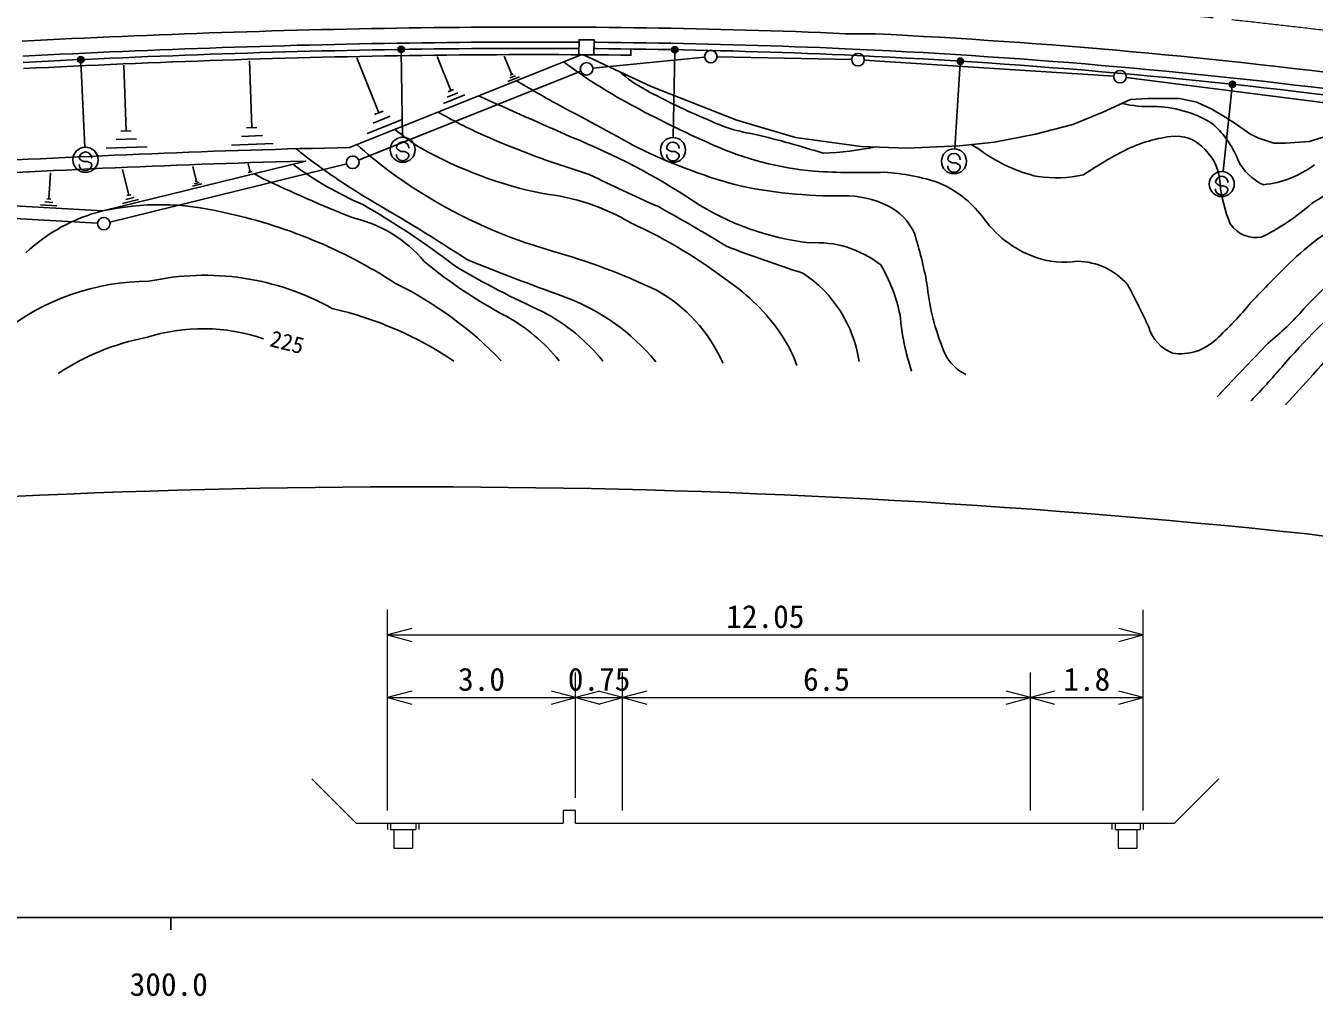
# Model space of a CAD drawing. Units: millimetres, scale not verified, with parts at other scales. Extents: x 40000 to 680000, y 20000 to 413049.
# Drawn here: x 356445 to 459161, y 198715 to 276077 of the extents above; entities that cross this region are included whole.
import ezdxf
from ezdxf.enums import TextEntityAlignment as Align

# ---------------------------------------------------------------- set-up
doc = ezdxf.new("R2010")
doc.units = ezdxf.units.MM
doc.header["$LTSCALE"] = 1000
doc.header["$PDMODE"] = 32
doc.header["$PDSIZE"] = 500
doc.linetypes.add('CHAIN', pattern=[18.5, 12, -1.5, 3.5, -1.5])
for name, color, linetype, lineweight in [('M-BGD', 7, 'Continuous', 25), ('M-BMK', 2, 'CHAIN', 13), ('M-STR-HTXT', 7, 'Continuous', 13), ('M-STR-STRC', 7, 'Continuous', 25), ('M-TTL-BAND', 7, 'Continuous', 25)]:
    doc.layers.add(name, color=color, linetype=linetype, lineweight=lineweight)
doc.styles.add('ＭＳ ゴシック', font='')
doc.styles.get('ＭＳ ゴシック').set_extended_font_data('MS Gothic')

msp = doc.modelspace()

# ---------------------------------------------------------------- linework, layer by layer
at = {"layer": 'M-BGD'}
for p, q in [((374461, 267957), (374277, 273287)), ((384596, 269136), (382848, 273511)), ((390321, 270907), (389232, 273632)), ((395185, 272190), (394595, 273665)), ((401652, 272690), (410559, 273574)), ((411556, 273613), (422293, 273387)), ((423292, 273344), (443174, 272053)), ((364438, 267685), (364256, 272934)), ((382978, 265375), (400690, 272455)), ((395300, 272236), (395070, 272144)), ((395793, 272006), (394871, 271637)), ((395489, 272098), (395028, 271914)), ((444169, 271957), (465091, 269273)), ((391445, 270566), (389742, 269885)), ((390883, 270736), (390032, 270396)), ((390534, 270992), (390108, 270822)), ((384938, 269273), (384255, 269000)), ((386400, 268589), (383667, 267496)), ((385498, 268863), (384131, 268316)), ((364848, 267700), (364028, 267671)), ((375317, 267319), (373652, 267261)), ((374878, 267971), (374045, 267942)), ((366123, 266430), (362843, 266316)), ((365280, 267058), (363640, 267001)), ((376173, 266682), (372842, 266566)), ((363153, 260425), (382028, 265070)), ((374298, 264542), (374170, 265063)), ((358294, 262276), (358412, 264344)), ((364668, 262573), (364168, 264608)), ((370048, 263673), (369755, 264862)), ((374493, 264452), (374168, 264371)), ((374396, 264497), (374233, 264457)), ((374339, 264552), (374258, 264532)), ((370492, 263467), (369749, 263284)), ((370270, 263570), (369898, 263478)), ((370140, 263696), (369955, 263650)), ((358603, 261999), (357956, 262036)), ((358456, 262267), (358133, 262285)), ((365429, 262221), (364158, 261908)), ((365049, 262397), (364413, 262241)), ((364827, 262612), (364509, 262534)), ((342390, 261463), (362168, 260334)), ((358911, 261722), (357618, 261796)), ((459070, 248281), (456881, 245862))]:
    msp.add_line(p, q, dxfattribs=at)
for points in [[(356146, 274858), (357142, 274908), (358138, 274957), (359133, 275005), (360129, 275052), (361125, 275098), (362118, 275143), (363114, 275187), (364110, 275230), (365105, 275272), (366101, 275313), (367096, 275353), (368092, 275392), (369087, 275430), (370083, 275466), (371078, 275502), (372074, 275536), (373069, 275569), (374065, 275601), (375060, 275632), (376056, 275662), (377051, 275690), (378046, 275717), (379042, 275743), (380037, 275768), (381032, 275791), (382028, 275813), (383023, 275834), (384018, 275853), (385013, 275871), (386008, 275888), (387004, 275903), (387999, 275917), (388994, 275929), (389989, 275940), (390986, 275950), (391980, 275959), (392974, 275966), (393969, 275971), (394963, 275974), (395958, 275977), (396953, 275977), (397948, 275976), (398942, 275974), (399937, 275970), (400931, 275964), (401926, 275957), (402920, 275948), (403914, 275937), (404908, 275925), (405903, 275911), (406897, 275896), (407891, 275878), (408885, 275859), (409878, 275838), (410872, 275816), (411866, 275792), (412859, 275765), (413852, 275738), (414846, 275708), (415839, 275676), (416832, 275643), (417825, 275608), (418818, 275570), (419810, 275531), (420803, 275490), (421795, 275447), (424157, 275438)], [(356207, 273660), (357202, 273710), (358196, 273759), (359191, 273806), (360185, 273853), (361180, 273899), (362172, 273944), (363166, 273988), (364161, 274031), (365155, 274073), (366149, 274114), (367144, 274154), (368138, 274193), (369132, 274230), (370126, 274267), (371120, 274302), (372114, 274337), (373109, 274370), (374103, 274402), (375097, 274433), (376091, 274462), (377084, 274490), (378078, 274518), (379072, 274543), (380066, 274568), (381060, 274591), (382053, 274613), (383047, 274634), (384041, 274653), (385034, 274671), (386028, 274688), (387021, 274703), (388015, 274717), (389008, 274729), (390001, 274740), (390998, 274750), (391989, 274759), (392981, 274766), (393974, 274771), (394967, 274774), (395960, 274777), (396953, 274777), (397946, 274776), (398938, 274774), (399931, 274770), (400554, 274766)], [(356207, 273660), (357202, 273710), (358196, 273759), (359191, 273806), (360185, 273853), (361180, 273899), (362172, 273944), (363166, 273988), (364161, 274031), (365155, 274073), (366149, 274114), (367144, 274154), (368138, 274193), (369132, 274230), (370126, 274267), (371120, 274302), (372114, 274337), (373109, 274370), (374103, 274402), (375097, 274433), (376091, 274462), (377084, 274490), (378078, 274518), (379072, 274543), (380066, 274568), (381060, 274591), (382053, 274613), (383047, 274634), (384041, 274653), (385034, 274671), (386028, 274688), (387021, 274703), (388015, 274717), (389008, 274729), (390001, 274740), (390998, 274750), (391989, 274759), (392981, 274766), (393974, 274771), (394967, 274774), (395960, 274777), (396953, 274777), (397946, 274776), (398938, 274774), (399931, 274770), (400554, 274766)], [(356233, 273161), (357227, 273210), (358221, 273259), (359215, 273307), (360209, 273354), (361203, 273400), (362194, 273445), (363188, 273489), (364182, 273532), (365176, 273574), (366170, 273615), (367163, 273654), (368157, 273693), (369151, 273731), (370144, 273767), (371138, 273803), (372131, 273837), (373125, 273870), (374118, 273902), (375112, 273933), (376105, 273962), (377098, 273991), (378092, 274018), (379085, 274044), (380078, 274068), (381071, 274091), (382064, 274113), (383057, 274134), (384050, 274153), (385043, 274171), (386036, 274188), (387029, 274203), (388021, 274217), (389014, 274230), (390006, 274241), (391003, 274250), (391993, 274259), (392984, 274266), (393976, 274271), (394968, 274274), (395961, 274277), (396953, 274277), (397945, 274276), (398937, 274274), (399928, 274270), (400549, 274266)], [(401749, 274258), (401912, 274257), (402903, 274248), (403895, 274237), (404886, 274225), (405877, 274211), (406869, 274196), (407860, 274179), (408850, 274160), (409841, 274139), (410832, 274116), (411822, 274092), (412813, 274066), (413803, 274038), (414793, 274009), (415783, 273977), (416773, 273944), (417763, 273909), (418753, 273872), (419742, 273833), (420731, 273792), (421720, 273749), (422709, 273704), (423700, 273658), (424071, 273640)], [(401754, 274758), (401916, 274757), (402908, 274748), (403901, 274737), (404893, 274725), (405885, 274711), (406877, 274696), (407869, 274678), (408860, 274659), (409852, 274639), (410844, 274616), (411835, 274592), (412826, 274566), (413818, 274538), (414809, 274508), (415800, 274477), (416791, 274444), (417781, 274408), (418772, 274371), (419762, 274332), (420752, 274291), (421767, 274248), (424095, 274139)], [(355639, 265380), (356627, 265431), (357614, 265480), (358601, 265528), (359587, 265576), (360574, 265623), (361561, 265668), (362540, 265713), (363527, 265756), (364512, 265799), (365498, 265840), (366484, 265881), (367469, 265920), (368454, 265959), (369440, 265996), (370424, 266032), (371409, 266068), (372394, 266101), (373378, 266134), (374362, 266166), (375347, 266196), (376330, 266226), (377314, 266254), (378298, 266281), (379281, 266306), (382259, 266380), (400709, 273755)], [(356258, 272661), (357252, 272711), (358245, 272760), (359239, 272808), (360233, 272855), (361226, 272900), (362217, 272945), (363210, 272989), (364203, 273032), (365197, 273074), (366190, 273115), (367183, 273155), (368176, 273194), (369169, 273231), (370162, 273268), (371155, 273303), (372148, 273337), (373141, 273370), (374134, 273402), (375127, 273433), (376120, 273463), (377112, 273491), (378105, 273518), (379098, 273544), (380090, 273568), (381082, 273592), (382075, 273614), (383067, 273634), (384059, 273653), (385052, 273671), (386044, 273688), (387036, 273703), (388028, 273717), (389020, 273730), (390012, 273741), (391007, 273750), (391997, 273759), (392987, 273766), (393979, 273771), (394970, 273774), (395961, 273777), (396953, 273777), (397944, 273776), (398935, 273774), (399926, 273770), (400917, 273764), (401908, 273757), (402898, 273748), (403889, 273737), (404682, 273728), (404688, 274228)], [(400917, 273764), (406313, 271237), (413126, 268539), (417808, 267172), (423055, 266450), (426694, 266327), (430889, 266508), (433660, 266797), (436935, 267446), (439920, 268203), (442311, 269177), (444501, 270193), (445858, 270267), (448419, 270272), (449797, 269985), (450999, 269416), (452101, 268752), (452937, 268233), (454015, 267460), (454672, 267143), (455950, 266731), (456880, 266710), (458763, 266854), (460400, 267349)], [(355691, 264382), (356677, 264432), (357664, 264481), (358650, 264530), (359636, 264577), (360621, 264624), (361607, 264669), (362586, 264714), (363570, 264757), (364555, 264800), (365540, 264841), (366524, 264882), (367509, 264921), (368493, 264960), (369477, 264997), (370461, 265033), (371444, 265068), (372428, 265102), (373411, 265135), (374394, 265166), (375377, 265197), (376360, 265226), (378756, 265294), (362575, 261313), (341879, 262494)]]:
    msp.add_lwpolyline(points, dxfattribs=at)
msp.add_lwpolyline([(400544, 273766), (401744, 273754), (401756, 274954), (400556, 274966)], close=True, dxfattribs=at)
for centre in [(411056, 273623), (422793, 273376), (401154, 272641), (443673, 272020), (382513, 265189), (362668, 260306)]:
    msp.add_circle(centre, 500, dxfattribs=at)
for centre, radius, start, end in [((399884, -220669), 525545, 70.35863, 85.14078), ((399878, -220769), 496800, 82.45235, 87.19879), ((399878, -220769), 495000, 82.38553, 87.19879), ((399878, -220769), 495500, 82.40688, 87.19879), ((424904, 307374), 42682, 233.18662, 241.53522), ((615807, 605925), 395199, 237.54511, 237.54898), ((411347, 281073), 11501, 228.6685, 241.57794), ((473994, 403631), 153486, 239.26926, 240.60985), ((1701091, 3211673), 3219143, 246.01538, 246.16071), ((432665, 320463), 56290, 241.57794, 247.13692), ((409240, 303736), 39872, 240.01679, 240.98072), ((216460, -75783), 390764, 61.11758, 62.2062), ((448548, 350985), 92290, 241.53522, 246.11633), ((445833, 277501), 7864, 255.35162, 273.62742), ((446124, 260075), 9580, 60.09235, 88.76312), ((409240, 303736), 39872, 240.98072, 247.11449), ((416644, 280790), 13525, 244.37479, 261.37623), ((446386, 262807), 7171, 21.25512, 50.98098), ((401634, 287527), 25242, 231.32856, 237.18567), ((379419, 216231), 54948, 56.57966, 68.0021), ((393983, 182730), 87166, 72.62119, 76.3076), ((449172, 255909), 11437, 97.30989, 117.79012), ((448134, 264228), 3054, 40.55028, 97.85237), ((390883, 281473), 19926, 229.71429, 231.48024), ((408087, 294936), 37952, 228.28143, 238.08804), ((404549, 296038), 34043, 240.82688, 258.36162), ((424971, 341002), 80322, 247.11449, 252.9107), ((424879, 306344), 44549, 243.79248, 254.49969), ((421484, 289506), 25118, 245.78371, 265.01757), ((419008, 292285), 26388, 272.19543, 281.371), ((429712, 262278), 4802, 51.7169, 64.34314), ((440125, 276645), 12948, 234.93475, 256.56154), ((447741, 263400), 3909, 1.19097, 46.03788), ((395217, 288883), 29570, 233.73558, 246.24928), ((412079, 309351), 54945, 232.29172, 239.06748), ((460549, 234479), 35700, 117.90737, 123.65077), ((456800, 267168), 4126, 205.26566, 245.86464), ((362910, 243568), 23820, 58.79463, 60.43736), ((463142, 389709), 139864, 243.78915, 246.27844), ((422942, 322994), 58624, 266.44092, 271.91156), ((423860, 247495), 16939, 71.31244, 86.48655), ((438528, 274507), 10550, 262.31128, 282.25284), ((454240, 271652), 8295, 276.04323, 306.67966), ((477129, 233473), 33742, 113.33986, 122.5848), ((435071, 390568), 140045, 244.7136, 247.93092), ((420990, 298843), 36324, 257.24918, 270.97294), ((425730, 255458), 8831, 38.13791, 66.24945), ((463374, 264775), 11796, 186.29562, 202.40656), ((299015, 115103), 169818, 56.9405, 60.03443), ((409435, 297102), 40502, 238.08804, 254.11382), ((395704, 245067), 17739, 59.55623, 83.5995), ((421395, 280128), 21504, 237.00211, 263.35098), ((421738, 254789), 7737, 63.76298, 90.97294), ((365837, 248056), 13653, 103.82421, 133.46627), ((367133, 240813), 21001, 76.23026, 102.53769), ((363967, 221757), 40289, 56.99615, 78.30784), ((353058, 208415), 61375, 52.2255, 60.47079), ((329932, 123167), 158433, 58.66877, 60.94473), ((423140, 257633), 4566, 24.65587, 63.76298), ((439834, 265792), 8663, 214.28975, 250.25893), ((446798, 275737), 18418, 296.23931, 311.31615), ((380212, 250619), 10409, 39.76456, 77.57349), ((387502, 222853), 41258, 52.35937, 65.37758), ((454550, 261718), 2531, 214.67744, 278.88157), ((472678, 241291), 22170, 118.50528, 134.18418), ((390858, 248354), 38110, 10.85969, 17.06523), ((383513, 206020), 54196, 64.56578, 74.11382), ((448918, 353140), 101475, 248.85625, 252.49921), ((419474, 250501), 8288, 51.8005, 93.93458), ((413119, 287574), 39220, 230.57818, 241.99274), ((427300, 318711), 71834, 239.32584, 245.63841), ((465660, 439297), 196350, 247.85735, 250.22812), ((413791, 250553), 12592, 11.26208, 30.87061), ((439238, 263906), 6687, 249.60772, 279.08625), ((440206, 251911), 5392, 41.01337, 89.0658), ((564966, 148420), 153096, 134.72757, 136.39092), ((484508, 229152), 35757, 129.31697, 137.03259), ((370718, 235319), 20868, 60.87798, 102.31352), ((412717, 247804), 10274, 8.50162, 56.40698), ((366231, 237069), 18638, 89.88872, 128.70341), ((372632, 228564), 30072, 43.78351, 63.79194), ((400733, 244231), 12324, 24.40181, 60.56476), ((404105, 243157), 15060, 32.41008, 55.20214), ((446424, 257239), 18218, 185.36843, 201.47755), ((410010, 236341), 39233, 23.58353, 29.14744), ((501677, 210040), 59521, 131.27075, 139.27482), ((393488, 238469), 17053, 39.41115, 70.28998), ((433288, 270952), 26844, 312.23624, 320.88372), ((511334, 202593), 69418, 132.4774, 138.84116), ((374145, 224691), 29632, 56.30886, 76.87638), ((387922, 240531), 14147, 38.68669, 61.36212), ((390664, 239874), 15120, 38.81708, 62.40021), ((446278, 254813), 20218, 185.10916, 198.05993), ((440742, 268930), 23392, 309.08118, 318.80209), ((370575, 236800), 15123, 71.36366, 107.46513), ((449046, 252978), 3220, 196.98009, 248.58628), ((369818, 231957), 19638, 101.1037, 123.30334), ((408910, 245969), 9498, 18.51466, 33.6238), ((448495, 254017), 4084, 261.19987, 313.97743), ((807696, -88844), 489274, 136.04263, 136.66145), ((433038, 251598), 3713, 196.1007, 243.53425), ((397962, 241672), 15948, 28.07647, 28.66364), ((399870, 297686), 74817, 316.50277, 319.27482), ((390047, 303383), 83686, 317.17503, 317.59572), ((387592, -434353), 673674, 83.94915, 95.92738), ((399884, -220669), 460000, 70.35863, 82.666)]:
    msp.add_arc(centre, radius, start, end, dxfattribs=at)
at = {"layer": 'M-BMK'}
msp.add_arc((399883, -220669), 500000, 82.57259, 87.19879, dxfattribs=at)
at = {"layer": 'M-STR-HTXT'}
for p, q in [((385279, 213518), (385279, 229518)), ((445529, 213518), (445529, 229518)), ((387211, 228036), (385279, 227518)), ((445529, 227518), (443597, 228036)), ((385279, 227518), (445529, 227518)), ((385279, 227518), (387211, 227000)), ((443597, 227000), (445529, 227518)), ((400279, 214518), (400279, 224518)), ((404029, 213518), (404029, 224518)), ((436529, 213518), (436529, 224518)), ((387211, 223036), (385279, 222518)), ((400279, 222518), (398347, 223036)), ((402211, 223036), (400279, 222518)), ((404029, 222518), (402097, 223036)), ((405961, 223036), (404029, 222518)), ((436529, 222518), (434597, 223036)), ((438461, 223036), (436529, 222518)), ((445529, 222518), (443597, 223036)), ((385279, 222518), (400279, 222518)), ((385279, 222518), (387211, 222000)), ((398347, 222000), (400279, 222518)), ((400279, 222518), (404029, 222518)), ((400279, 222518), (402211, 222000)), ((402097, 222000), (404029, 222518)), ((404029, 222518), (436529, 222518)), ((404029, 222518), (405961, 222000)), ((434597, 222000), (436529, 222518)), ((436529, 222518), (445529, 222518)), ((436529, 222518), (438461, 222000)), ((443597, 222000), (445529, 222518)), ((382779, 212518), (379243, 216054)), ((448029, 212518), (451564, 216054)), ((400279, 213518), (399279, 213518)), ((399279, 213518), (399279, 212518)), ((400279, 212518), (400279, 213518)), ((382779, 212518), (385279, 212518)), ((385279, 212518), (399279, 212518)), ((385279, 212518), (385279, 212018)), ((385529, 212518), (385529, 212018)), ((385529, 212018), (387529, 212018)), ((385779, 212018), (385779, 210518)), ((387279, 212018), (387279, 210518)), ((387529, 212518), (387529, 212018)), ((387779, 212518), (387779, 212018)), ((400279, 212518), (404029, 212518)), ((404029, 212518), (436529, 212518)), ((436529, 212518), (445529, 212518)), ((443029, 212518), (443029, 212018)), ((443279, 212518), (443279, 212018)), ((443279, 212018), (445279, 212018)), ((443529, 212018), (443529, 210518)), ((445029, 212018), (445029, 210518)), ((445279, 212518), (445279, 212018)), ((445529, 212518), (448029, 212518)), ((445529, 212518), (445529, 212018)), ((385779, 210518), (387279, 210518)), ((443529, 210518), (445029, 210518))]:
    msp.add_line(p, q, dxfattribs=at)
at = {"layer": 'M-STR-STRC'}
for p, q in [((360843, 273233), (361158, 266390)), ((386371, 274043), (386479, 267194)), ((408189, 274022), (408061, 267173)), ((430937, 273106), (430507, 266269)), ((452626, 271262), (451896, 264451)), ((386095, 266205), (385995, 266323)), ((386340, 266066), (386095, 266205)), ((386640, 266063), (386340, 266066)), ((386886, 265951), (386640, 266063)), ((407642, 266184), (407543, 266302)), ((407887, 266045), (407642, 266184)), ((408188, 266043), (407887, 266045)), ((408433, 265931), (408188, 266043)), ((360805, 265402), (360705, 265520)), ((361050, 265263), (360805, 265402)), ((361350, 265261), (361050, 265263)), ((361595, 265149), (361350, 265261)), ((361701, 265013), (361595, 265149)), ((386991, 265815), (386886, 265951)), ((408539, 265795), (408433, 265931)), ((430045, 265282), (429945, 265400)), ((430290, 265143), (430045, 265282)), ((430590, 265140), (430290, 265143)), ((430836, 265028), (430590, 265140)), ((430941, 264892), (430836, 265028)), ((451390, 263467), (451290, 263586)), ((451635, 263328), (451390, 263467)), ((451935, 263326), (451635, 263328)), ((452180, 263214), (451935, 263326)), ((452286, 263078), (452180, 263214))]:
    msp.add_line(p, q, dxfattribs=at)
for centre, radius in [((386368, 274193), 150), ((386368, 274193), 120), ((386368, 274193), 90), ((386368, 274193), 60), ((408192, 274172), 150), ((408192, 274172), 120), ((408192, 274172), 90), ((360837, 273383), 150), ((360837, 273383), 120), ((360837, 273383), 90), ((360837, 273383), 60), ((360837, 273383), 30), ((386368, 274193), 30), ((408192, 274172), 60), ((408192, 274172), 30), ((430947, 273255), 150), ((430947, 273255), 120), ((430947, 273255), 90), ((430947, 273255), 60), ((430947, 273255), 30), ((452642, 271411), 150), ((452642, 271411), 120), ((452642, 271411), 90), ((452642, 271411), 60), ((452642, 271411), 30), ((386494, 266194), 1000), ((408042, 266174), 1000), ((361204, 265391), 1000), ((430444, 265271), 1000), ((451789, 263457), 1000)]:
    msp.add_circle(centre, radius, dxfattribs=at)
for centre, start, end in [((386495, 266319), 359.55488, 179.55488), ((408043, 266299), 359.55488, 179.55488), ((361201, 265016), 179.55488, 359.55488), ((361205, 265516), 359.55488, 179.55488), ((386491, 265819), 179.55488, 359.55488), ((408039, 265799), 179.55488, 359.55488), ((430445, 265396), 359.55488, 179.55488), ((430441, 264896), 179.55488, 359.55488), ((451790, 263582), 359.55488, 179.55488), ((451786, 263082), 179.55488, 359.55488)]:
    msp.add_arc(centre, 500, start, end, dxfattribs=at)
for p in [(386368, 274193), (408192, 274172), (360837, 273383), (430947, 273255), (452642, 271411)]:
    msp.add_point(p, dxfattribs=at)
at = {"layer": 'M-TTL-BAND'}
for p, q in [((40000, 205000), (579000, 205000)), ((368000, 205000), (368000, 204000))]:
    msp.add_line(p, q, dxfattribs=at)

# ---------------------------------------------------------------- texts
at = {"layer": 'M-BGD', "style": 'ＭＳ ゴシック'}
msp.add_text('225', height=1320, rotation=345.889, dxfattribs=at).set_placement((375718, 250161), align=Align.BOTTOM_LEFT)
at = {"layer": 'M-STR-HTXT', "style": 'ＭＳ ゴシック'}
for s, p in [('12.05', (415404, 227518)), ('3.0', (392779, 222518)), ('0.75', (402154, 222518)), ('6.5', (420279, 222518)), ('1.8', (441029, 222518))]:
    msp.add_text(s, height=1833, dxfattribs=at).set_placement(p, align=Align.BOTTOM_CENTER)
at = {"layer": 'M-TTL-BAND', "style": 'ＭＳ ゴシック'}
msp.add_text('300.0', height=1833, dxfattribs=at).set_placement((367844, 198195), align=Align.BOTTOM_CENTER)

doc.saveas('drawing.dxf')
